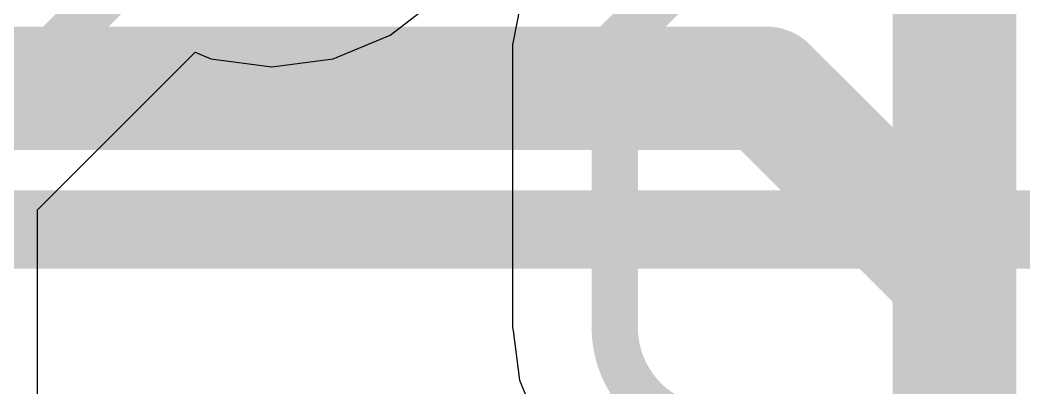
# Model space of a CAD drawing. Header units: millimetres. Extents: x 9.6 to 105, y 7.6 to 66.9.
# Drawn here: x 49.274 to 52.523, y 21.585 to 22.776 of the extents above; entities that cross this region are included whole.
import ezdxf

# ---------------------------------------------------------------- set-up
doc = ezdxf.new("R2010")
doc.units = ezdxf.units.MM
for name, color, linetype in [('BottomLayer', 5, 'Continuous'), ('BottomOverlay', 54, 'Continuous'), ('TopLayer', 1, 'Continuous')]:
    doc.layers.add(name, color=color, linetype=linetype)

msp = doc.modelspace()

# ---------------------------------------------------------------- linework, layer by layer
at = {"layer": 'BottomLayer'}
for p, q in [((50.4711, 22.7274), (50.6294, 22.8489)), ((50.8924, 22.8226), (50.8672, 22.6958)), ((50.2867, 22.651), (50.4711, 22.7274)), ((50.8672, 22.6958), (50.8672, 21.78)), ((49.3298, 22.1619), (49.84, 22.6721)), ((49.84, 22.6721), (49.8909, 22.651)), ((49.8909, 22.651), (50.0888, 22.6249)), ((50.0888, 22.6249), (50.2867, 22.651)), ((49.3298, 21.1923), (49.3298, 22.1619)), ((50.8672, 21.78), (50.8693, 21.7692)), ((50.8693, 21.7692), (50.8904, 21.6093)), ((50.8904, 21.6093), (50.9563, 21.4502))]:
    msp.add_line(p, q, dxfattribs=at)
at = {"layer": 'BottomLayer', "const_width": 0.15}
for points in [[(48.9985, 22.2992), (50.0888, 23.3895)], [(51.1985, 22.6958), (51.8922, 23.3895)], [(51.1985, 22.479), (51.1985, 22.6958)], [(51.1985, 21.78), (51.1985, 22.479)]]:
    msp.add_lwpolyline(points, dxfattribs=at)
at = {"layer": 'BottomLayer', "const_width": 0.075}
for points in [[(51.161, 22.6958, 1), (51.236, 22.6958, 1)], [(51.161, 22.6958, 1), (51.236, 22.6958, 1)], [(51.161, 22.479, 1), (51.236, 22.479, 1)], [(51.161, 22.479, 1), (51.236, 22.479, 1)], [(51.161, 21.78, 1), (51.236, 21.78, 1)], [(51.161, 21.78, 1), (51.236, 21.78, 1)]]:
    msp.add_lwpolyline(points, format="xyb", close=True, dxfattribs=at)
at = {"layer": 'BottomLayer', "const_width": 0.15}
msp.add_lwpolyline([(51.5275, 21.451, -0.414214), (51.1985, 21.78)], format="xyb", dxfattribs=at)
at = {"layer": 'BottomOverlay', "const_width": 0.254}
msp.add_lwpolyline([(45.085, 22.098), (56.769, 22.098)], dxfattribs=at)
at = {"layer": 'TopLayer', "const_width": 0.4}
for points in [[(52.2985, 21.9456), (52.2985, 31.525)], [(44.9481, 22.5552), (51.6889, 22.5552)], [(51.6889, 22.5552), (52.2985, 21.9456)], [(52.2985, 20.3985), (52.2985, 21.9456)]]:
    msp.add_lwpolyline(points, dxfattribs=at)
at = {"layer": 'TopLayer', "const_width": 0.2}
for points in [[(51.5889, 22.5552, 1), (51.7889, 22.5552, 1)], [(51.5889, 22.5552, 1), (51.7889, 22.5552, 1)], [(52.1985, 21.9456, 1), (52.3985, 21.9456, 1)], [(52.1985, 21.9456, 1), (52.3985, 21.9456, 1)], [(52.1985, 21.9456, 1), (52.3985, 21.9456, 1)]]:
    msp.add_lwpolyline(points, format="xyb", close=True, dxfattribs=at)

doc.saveas('drawing.dxf')
